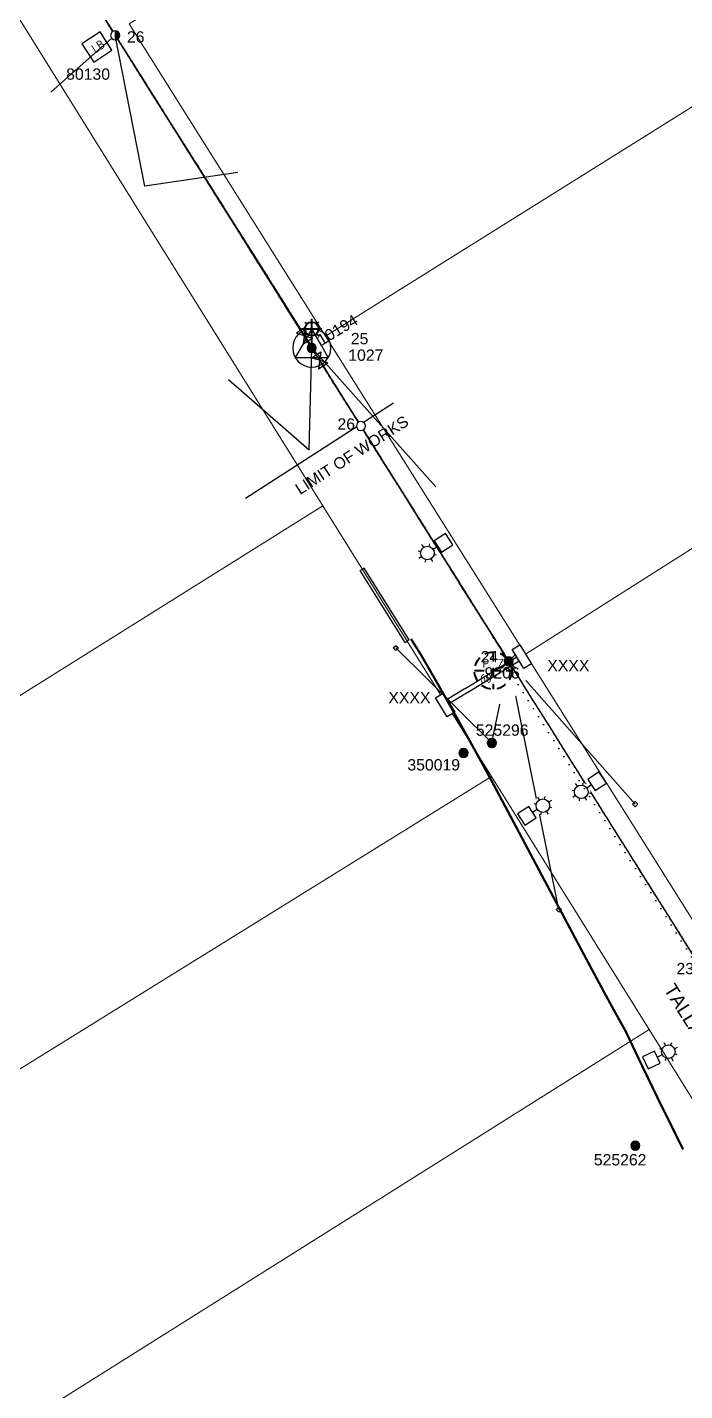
# Model space of a CAD drawing. Header units: metres. Extents: x 303957 to 307239, y 6268736 to 6272503.
# Drawn here: x 305232.4 to 305377.9, y 6270010.6 to 6270312.1 of the extents above; entities that cross this region are included whole.
import ezdxf
from ezdxf.enums import TextEntityAlignment as Align

# ---------------------------------------------------------------- set-up
doc = ezdxf.new("R2010")
doc.units = ezdxf.units.M
for name, pattern in [('Cable Exist OH', [1, 1, 0]), ('Cable Remove', [2, 0, -2]), ('Dash', [5, 3, -2]), ('IE Trench LV', [6.5, 5, -1.5])]:
    doc.linetypes.add(name, pattern=pattern)
doc.layers.get('0').update_dxf_attribs({"color": 6})
doc.layers.add('Cadastre Land Parcels_SP_EXT', color=9, linetype='Continuous', lineweight=5)
doc.layers.add('Cadastre Roads_SP_EXT', color=9, linetype='Continuous', lineweight=5)
for name, color, linetype in [('Duct_SP_NEW', 2, 'Continuous'), ('Equip_LV_EXT', 7, 'Continuous'), ('Equip_SL_EXT', 7, 'Continuous'), ('Equip_SP_HV_EXT', 7, 'Continuous'), ('Equip_SP_SL_EXT', 7, 'Continuous'), ('Equip_SP_SL_NEW', 2, 'Continuous'), ('Mains_HV_EXT', 7, 'Continuous'), ('Mains_HV_MOD', 3, 'Continuous'), ('Mains_LV_EXT', 7, 'Continuous'), ('Mains_SL_MOD', 3, 'Continuous'), ('Notes', 7, 'Continuous'), ('Services_SP_EXT', 7, 'Continuous'), ('Sub_SP_TR_HV_LV_EXT', 7, 'Continuous'), ('SupportsOH_SP_TR_HV_LV_SL_EXT', 7, 'Continuous'), ('SupportsOH_SP_TR_HV_LV_SL_NEW', 2, 'Continuous'), ('SupportsUG_SP_LV_EXT', 7, 'Continuous'), ('SupportsUG_SP_LV_NEW', 2, 'Continuous'), ('SupportsUG_SP_LV_SL_NEW', 2, 'Continuous'), ('Trench_SP_NEW', 2, 'Continuous')]:
    doc.layers.add(name, color=color, linetype=linetype)
doc.styles.add('iecARIAL', font='arial.ttf', dxfattribs={"height": 2})
doc.styles.add('IESYMBOL1', font='isocp.shx')
doc.styles.add('POLE_LABEL', font='arial.ttf')
doc.styles.add('SL_LABEL', font='arial.ttf')
doc.styles.add('SLCP_LABEL', font='arial.ttf', dxfattribs={"height": 3.5})
doc.styles.get("Standard").update_dxf_attribs({"font": 'arial.ttf'})

# ---------------------------------------------------------------- blocks, each defined once
blk = doc.blocks.new('CCP_EXT')
blk.add_wipeout([(0, 0.57), (0.57, 0), (0, -0.57), (-0.57, 0)])
blk.add_lwpolyline([(-0.57, 0), (0, 0.57), (0.57, 0), (0, -0.57), (-0.57, 0)])
at = {"flags": 1}
blk.add_attdef('Z', (0, 0), '', height=0.2, dxfattribs=at)
at = {"flags": 9}
for tag, p in [('CCP_TYPE', (0, 0)), ('CONSTRUCTED_VOLTAGE', (0, -0.2)), ('OPERATING_VOLTAGE', (0, -0.6)), ('ORIENTATION', (0, -0.8)), ('OWNED_BY', (0, -1)), ('STATE', (0, -1.8)), ('NO_PHASES', (0, -0.4)), ('USAGE', (0, -1.2)), ('LEGEND', (0, -1.4)), ('LIFE_SUPPORT', (0, -1.6)), ('NOTES', (0, -2))]:
    blk.add_attdef(tag, text='', height=0.2, dxfattribs=at).set_placement(p, align=Align.MIDDLE_LEFT)
blk = doc.blocks.new('POLE_EXT')
blk.add_hatch(color=256).paths.add_polyline_path([(-1, 0, 1), (1, 0, 1)])
blk.add_lwpolyline([(-1, 0, 1), (1, 0, 1)], format="xyb", close=True)
for tag, height, flags, p in [('pNumber', 2.5, 8, (-17.84, 2.07)), ('OWNED_BY', 0.2, 9, (1.35, -0.4)), ('SPECIAL_USE', 0.2, 9, (1.35, -0.8)), ('STATE', 0.2, 9, (1.35, -1)), ('cLV', 0.2, 9, (1.35, -1.4)), ('hDepth', 0.2, 9, (1.35, -1.6)), ('hDia', 0.2, 9, (1.35, -1.8)), ('cHV', 0.2, 9, (1.35, -2)), ('PARENT', 0.2, 9, (1.35, -0.6)), ('USAGE', 0.2, 9, (1.35, -1.2)), ('LBRACKET', 0.2, 9, (1.35, -2.2)), ('LExisting', 0.2, 9, (1.35, -2.4)), ('LANTNUMBER', 0.2, 9, (1.35, -2.6)), ('LOther', 0.2, 9, (1.35, -2.8)), ('LRemove', 0.2, 9, (1.35, -3)), ('cLinedev', 0.2, 9, (1.35, -3.4)), ('pExisting', 0.2, 9, (1.35, -3.8)), ('pFooting', 0.2, 9, (1.35, -4.4)), ('pNew', 0.2, 9, (1.35, -4.6)), ('pRelocate', 0.2, 9, (1.35, -5)), ('pRemove', 0.2, 9, (1.35, -5.2)), ('pReplace', 0.2, 9, (1.35, -5.4)), ('pStay', 0.2, 9, (1.35, -5.6)), ('pType', 0.2, 9, (1.35, -5.8)), ('cspan', 0.2, 9, (1.35, -6)), ('LEGEND', 0.2, 9, (1.35, -3.2)), ('LOCATION', 0.2, 9, (1.35, -3.6)), ('PFNUMBER', 0.2, 9, (1.35, -4)), ('NEWPFNUMBER', 0.2, 9, (1.35, -4.2)), ('STREETNAME', 0.2, 9, (1.35, -6.2)), ('SUBURB', 0.2, 9, (1.35, -6.4)), ('OPERATED_BY', 0.2, 9, (1.36, -7.01)), ('NOTES', 0.2, 9, (1.35, -6.6)), ('MAINTAINED_BY', 0.2, 9, (1.36, -6.81))]:
    blk.add_attdef(tag, text='', height=height, dxfattribs=dict(flags=flags)).set_placement(p, align=Align.MIDDLE_LEFT)
at = {"style": 'POLE_LABEL'}
for tag, height, flags, p in [('ASSET_NUM', 2.5, 8, (2, 2)), ('STRUCTURE_PLANT_NUMBER', 0.2, 9, (1.35, 0.03)), ('STREET_CODE', 0.2, 9, (1.35, -0.2))]:
    blk.add_attdef(tag, text='', height=height, dxfattribs=dict(at, flags=flags)).set_placement(p, align=Align.MIDDLE_LEFT)
at = {"flags": 1}
blk.add_attdef('Z', (1.35, -7.33), '', height=0.2, dxfattribs=at)
blk = doc.blocks.new('SLCP_ZELL_EXT')
blk.add_wipeout([(-0.24, 7.5), (-0.71, 7.47), (-1.17, 7.41), (-1.64, 7.32), (-2.09, 7.21), (-2.54, 7.06), (-2.98, 6.89), (-3.41, 6.69), (-3.82, 6.46), (-4.22, 6.21), (-4.6, 5.93), (-4.96, 5.63), (-5.31, 5.31), (-5.63, 4.96), (-5.93, 4.6), (-6.21, 4.22), (-6.46, 3.82), (-6.69, 3.41), (-6.89, 2.98), (-7.06, 2.54), (-7.21, 2.09), (-7.32, 1.64), (-7.41, 1.17), (-7.47, 0.71), (-7.5, 0.24), (-7.5, -0.24), (-7.47, -0.71), (-7.41, -1.17), (-7.32, -1.64), (-7.21, -2.09), (-7.06, -2.54), (-6.89, -2.98), (-6.69, -3.41), (-6.46, -3.82), (-6.21, -4.22), (-5.93, -4.6), (-5.63, -4.96), (-5.31, -5.31), (-4.96, -5.63), (-4.6, -5.93), (-4.22, -6.21), (-3.82, -6.46), (-3.41, -6.69), (-2.98, -6.89), (-2.54, -7.06), (-2.09, -7.21), (-1.64, -7.32), (-1.17, -7.41), (-0.71, -7.47), (-0.24, -7.5), (0.24, -7.5), (0.71, -7.47), (1.17, -7.41), (1.64, -7.32), (2.09, -7.21), (2.54, -7.06), (2.98, -6.89), (3.41, -6.69), (3.82, -6.46), (4.22, -6.21), (4.6, -5.93), (4.96, -5.63), (5.31, -5.31), (5.63, -4.96), (5.93, -4.6), (6.21, -4.22), (6.46, -3.82), (6.69, -3.41), (6.89, -2.98), (7.06, -2.54), (7.21, -2.09), (7.32, -1.64), (7.41, -1.17), (7.47, -0.71), (7.5, -0.24), (7.5, 0.24), (7.47, 0.71), (7.41, 1.17), (7.32, 1.64), (7.21, 2.09), (7.06, 2.54), (6.89, 2.98), (6.69, 3.41), (6.46, 3.82), (6.21, 4.22), (5.93, 4.6), (5.63, 4.96), (5.31, 5.31), (4.96, 5.63), (4.6, 5.93), (4.22, 6.21), (3.82, 6.46), (3.41, 6.69), (2.98, 6.89), (2.54, 7.06), (2.09, 7.21), (1.64, 7.32), (1.17, 7.41), (0.71, 7.47), (0.24, 7.5)])
at = {"linetype": 'Dash', "lineweight": 40, "ltscale": 0.7}
for p, q in [((0, 4.11), (0, -4.11)), ((-4.11, 0), (4.11, 0))]:
    blk.add_line(p, q, dxfattribs=at)
blk.add_circle((0, 0), 4.11, dxfattribs=at)
at = {"lineweight": 40, "style": 'IESYMBOL1'}
for s, p in [('P', (-1.6, 0)), ('Z', (1.7, 0)), ('60', (-1.61, -3.31))]:
    blk.add_text(s, height=2, dxfattribs=at).set_placement(p, align=Align.BOTTOM_CENTER)
at = {"style": 'SLCP_LABEL'}
for tag, height, flags, p in [('ASSET_NUM', 2.5, 8, (2, 2)), ('STREET_CODE', 0.2, 9, (0, -0.2))]:
    blk.add_attdef(tag, text='', height=height, dxfattribs=dict(at, flags=flags)).set_placement(p, align=Align.MIDDLE_LEFT)
at = {"flags": 1}
blk.add_attdef('Z', (0, 0), '', height=0.2, dxfattribs=at)
at = {"flags": 9}
for tag, p in [('CONSTRUCTED_VOLTAGE', (0, -0.4)), ('CONTROL_TYPE', (0, -0.6)), ('OPERATING_VOLTAGE', (0, -1)), ('ORIENTATION', (0, -1.2)), ('OWNED_BY', (0, -1.4)), ('STATE', (0, -2)), ('NO_PHASES', (0, -0.8)), ('USAGE', (0, -1.6)), ('LOCATION', (0, -1.8)), ('NOTES', (0, -2.2))]:
    blk.add_attdef(tag, text='', height=0.2, dxfattribs=at).set_placement(p, align=Align.MIDDLE_LEFT)
blk = doc.blocks.new('*U44')
for tag, height, flags, p in [('OPERATING_VOLTAGE', 0.2, 9, (0, -1.4)), ('ORIENTATION', 0.2, 9, (0, -1.6)), ('OWNED_BY', 0.2, 9, (0, -1.8)), ('STATE', 0.2, 9, (0, -2)), ('CEXIST', 0.2, 9, (0, -2.4)), ('CNEW', 0.2, 9, (0, -2.6)), ('CNUMBER', 0.2, 9, (0, -2.8)), ('CREMOVE', 0.2, 9, (0, -3)), ('USAGE', 0.2, 9, (0, -2.2)), ('LNUMBER', 2.5, 8, (1.2, -2.8)), ('CREPLACE', 0.2, 9, (0, -3.2)), ('LKINGHEIGHT', 0.2, 9, (0, -3.4)), ('LBRACKET', 0.2, 9, (0, -3.6)), ('LBRACKETVOCAB', 0.2, 9, (0, -3.8)), ('LCATEGORY', 0.2, 9, (0, -4)), ('LCHARGE1', 0.2, 9, (0, -4.2)), ('LCHARGE1PERCENT', 0.2, 9, (0, -4.4)), ('LCHARGE2', 0.2, 9, (0, -4.6)), ('LCHARGE2PERCENT', 0.2, 9, (0, -4.8)), ('LCHARGE3', 0.2, 9, (0, -5)), ('LCHARGE3PERCENT', 0.2, 9, (0, -5.2)), ('LEXIST', 0.2, 9, (0, -5.4)), ('LLAMP', 0.2, 9, (0, -5.6)), ('LLAMPVOCAB', 0.2, 9, (0, -5.8)), ('LMAST', 0.2, 9, (0, -6)), ('SUBURB', 0.2, 9, (0, -8.6)), ('STREETNAME', 0.2, 9, (0, -8.8)), ('LMASTVOCAB', 0.2, 9, (0, -6.2)), ('LNEW', 0.2, 9, (0, -6.4)), ('LANTNUMBER', 0.2, 9, (0, -6.6)), ('LOUTREACH', 0.2, 9, (0, -7)), ('LOUTREACHVOCAB', 0.2, 9, (0, -7.2)), ('LRATECODE', 0.2, 9, (0, -7.4)), ('LREMOVE', 0.2, 9, (0, -7.6)), ('LREPLACE', 0.2, 9, (0, -7.8)), ('LTYPE', 0.2, 9, (0, -8)), ('LTYPEVOCAB', 0.2, 9, (0, -8.2)), ('LEGEND', 0.2, 9, (0, -8.4)), ('LOCATION', 0.2, 9, (0, -9)), ('NOTES', 0.2, 9, (0, -9.2)), ('MAINTAINED_BY', 0.2, 9, (0, -9.86))]:
    blk.add_attdef(tag, text='', height=height, dxfattribs=dict(flags=flags)).set_placement(p, align=Align.MIDDLE_LEFT)
at = {"flags": 9}
blk.add_attdef('OPERATED_BY', (0, -9.61), '', height=0.2, dxfattribs=at)
blk.add_wipeout([(0, 4.97), (1.46, 4.18), (2.25, 2.72), (1.46, 1.26), (0, 0.36), (-1.46, 1.26), (-2.25, 2.72), (-1.46, 4.18)])
for p, q in [((-1.46, 4.18), (-1.06, 3.78)), ((0, 4.22), (0, 4.97)), ((1.46, 4.18), (1.06, 3.78)), ((-2.25, 2.72), (-1.5, 2.72)), ((-1.46, 1.26), (-1.06, 1.66)), ((0, 0), (0, 1.22)), ((0, 0), (0, 0)), ((1.46, 1.26), (1.06, 1.66)), ((1.5, 2.72), (2.25, 2.72))]:
    blk.add_line(p, q)
blk.add_circle((0, 2.72), 1.5)
at = {"style": 'SL_LABEL'}
for tag, height, flags, p in [('ASSET_NUM', 2.5, 8, (2, 2)), ('STREET_CODE', 0.2, 9, (0, -0.2))]:
    blk.add_attdef(tag, text='', height=height, dxfattribs=dict(at, flags=flags)).set_placement(p, align=Align.MIDDLE_LEFT)
at = {"flags": 1}
blk.add_attdef('Z', (0, 0), '', height=0.2, dxfattribs=at)
at = {"flags": 9}
for tag, p in [('CONSTRUCTED_VOLTAGE', (0, -0.4)), ('CONTROL_TYPE', (0, -0.6)), ('LANTERN_PURPOSE', (0, -0.8)), ('LANTERN_TYPE', (0, -1)), ('NO_PHASES', (0, -1.2))]:
    blk.add_attdef(tag, text='', height=0.2, dxfattribs=at).set_placement(p, align=Align.MIDDLE_LEFT)
blk = doc.blocks.new('COLUMN_NEW')
blk.add_wipeout([(-1.485, -1.485), (1.485, -1.485), (1.485, 1.485), (-1.485, 1.485)])
at = {"lineweight": -3}
blk.add_lwpolyline([(-1.485, -1.485), (1.485, -1.485), (1.485, 1.485), (-1.485, 1.485)], close=True, dxfattribs=at)
for tag, height, flags, p in [('ASSET_NUM', 2.5, 8, (2, 2)), ('STREET_CODE', 0.2, 9, (1.5, 0)), ('Z', 0.2, 1, (1.5, -2.8)), ('OWNED_BY', 0.2, 9, (1.5, -0.4)), ('OPERATED_BY', 0.2, 9, (1.5, -0.6)), ('STATE', 0.2, 9, (1.5, -1)), ('SUBURB', 0.2, 9, (1.5, -1.8)), ('STREETNAME', 0.2, 9, (1.5, -2)), ('COLUMN_TYPE', 0.2, 9, (1.5, -0.2)), ('USAGE', 0.2, 9, (1.5, -1.2)), ('MAINTAINED_BY', 0.2, 9, (1.5, -0.8)), ('LEGEND', 0.2, 9, (1.5, -1.4)), ('PARENT', 0.2, 9, (1.5, -1.6)), ('LOCATION', 0.2, 9, (1.5, -2.2)), ('NOTES', 0.2, 9, (1.5, -2.4)), ('LABEL_ALIGNMENT', 0.2, 9, (1.5, -2.6))]:
    blk.add_attdef(tag, text='', height=height, dxfattribs=dict(flags=flags)).set_placement(p, align=Align.MIDDLE_LEFT)
at = {"style": 'POLE_LABEL', "flags": 9}
blk.add_attdef('STRUCTURE_PLANT_NUMBER', text='', height=0.2, dxfattribs=at).set_placement((1.5, 0.242), align=Align.MIDDLE_LEFT)
blk = doc.blocks.new('SUB_POLE_EXT')
blk.add_wipeout([(0, 4.22), (0.42, 4.2), (0.83, 4.14), (1.21, 4.05), (1.62, 3.9), (1.99, 3.72), (2.35, 3.51), (2.68, 3.26), (2.99, 2.99), (3.28, 2.66), (3.52, 2.34), (3.76, 1.92), (3.9, 1.62), (4.04, 1.23), (4.18, 0.63), (4.22, 0), (4.18, -0.61), (4.06, -1.15), (3.9, -1.62), (3.58, -2.24), (3.22, -2.73), (2.97, -3.01), (2.68, -3.26), (2.36, -3.5), (2, -3.72), (1.64, -3.89), (1.25, -4.03), (0.82, -4.14), (0.42, -4.2), (0, -4.22), (-0.41, -4.2), (-0.8, -4.15), (-1.21, -4.05), (-1.62, -3.9), (-1.99, -3.73), (-2.35, -3.51), (-2.68, -3.26), (-2.96, -3.02), (-3.23, -2.72), (-3.51, -2.35), (-3.71, -2.01), (-3.91, -1.6), (-4.05, -1.21), (-4.16, -0.76), (-4.22, -0.14), (-4.21, 0.39), (-4.14, 0.83), (-4.03, 1.27), (-3.9, 1.63), (-3.71, 2.02), (-3.5, 2.37), (-3.28, 2.67), (-2.99, 2.99), (-2.68, 3.27), (-2.33, 3.52), (-1.98, 3.73), (-1.63, 3.9), (-1.2, 4.05), (-0.78, 4.15), (-0.4, 4.21)])
blk.add_line((2.16, 0.48), (2.16, 0.48, 0))
blk.add_lwpolyline([(-4.22, 0, 1), (4.22, 0, 1)], format="xyb", close=True)
blk.add_lwpolyline([(2.14, 0.52), (0, 4.22), (-3.66, -2.11), (3.66, -2.11)], close=True)
for tag, height, flags, p in [('ASSET_NUM', 2.5, 8, (2, 2)), ('STREET_CODE', 0.2, 9, (1.5, 0)), ('CONSTRUCTED_VOLTAGE', 0.2, 9, (1.5, -0.2)), ('OPERATING_VOLTAGE', 0.2, 9, (1.5, -0.6)), ('OPERATED_BY', 0.2, 9, (1.5, -0.8)), ('ORIENTATION', 0.2, 9, (1.5, -1.2)), ('OWNED_BY', 0.2, 9, (1.5, -1.4)), ('SECONDARY_VOLTAGE', 0.2, 9, (1.5, -1.6)), ('STATE', 0.2, 9, (1.5, -1.8)), ('SUBSTATION_TYPE', 0.2, 9, (1.5, -2)), ('STREETNAME', 0.2, 9, (1.5, -2.8)), ('SUBURB', 0.2, 9, (1.5, -3)), ('NO_PHASES', 0.2, 9, (1.5, -0.4)), ('MAINTAINED_BY', 0.2, 9, (1.5, -1)), ('USAGE', 0.2, 9, (1.5, -2.2)), ('LEGEND', 0.2, 9, (1.5, -2.4)), ('LOCATION', 0.2, 9, (1.5, -2.6)), ('Z', 0.2, 1, (1.5, -3.4)), ('NOTES', 0.2, 9, (1.5, -3.2))]:
    blk.add_attdef(tag, text='', height=height, dxfattribs=dict(flags=flags)).set_placement(p, align=Align.MIDDLE_LEFT)
blk = doc.blocks.new('LV_OH_LINKS_DISTFUSE_EXT')
for p, q in [((0, 0), (0.96, 0)), ((3.84, 0), (4.8, 0))]:
    blk.add_line(p, q)
blk.add_lwpolyline([(3.84, -1.2), (3.84, 1.2), (0.96, -1.2), (0.96, 1.2)], close=True)
at = {"flags": 9}
for tag, p in [('ACTUAL_STATUS', (0, 0)), ('CONSTRUCTED_VOLTAGE', (0, -0.2)), ('OPERATING_VOLTAGE', (0, -0.6)), ('ORIENTATION', (0, -0.8)), ('OWNED_BY', (0, -1)), ('STATE', (0, -1.2)), ('SWITCH_TYPE', (0, -1.4)), ('NO_PHASES', (0, -0.4)), ('USAGE', (0, -1.6)), ('NOTES', (0, -1.8))]:
    blk.add_attdef(tag, text='', height=0.2, dxfattribs=at).set_placement(p, align=Align.MIDDLE_LEFT)
at = {"flags": 1}
blk.add_attdef('Z', (0, 0), '', height=0.2, dxfattribs=at)
blk = doc.blocks.new('SL_LANTERN_EXT')
at = {"lineweight": 40}
for p, q in [((0, 1.97), (0, 6.47)), ((-2.25, 4.22), (2.25, 4.22)), ((-1.46, 5.68), (-1.06, 5.28)), ((-1.46, 2.76), (-1.06, 3.16)), ((1.46, 5.68), (1.06, 5.28)), ((1.46, 2.76), (1.06, 3.16)), ((0, 0), (0, 2.72))]:
    blk.add_line(p, q, dxfattribs=at)
blk.add_circle((0, 4.22), 1.5, dxfattribs=at)
at = {"style": 'iecARIAL', "flags": 8}
blk.add_attdef('ASSET_NUM', (1.5, 1.5), '', height=2.5, dxfattribs=at)
for tag, p, height, flags in [('OPERATING_VOLTAGE', (0.98, -1.65), 0.2, 9), ('ORIENTATION', (0.98, -1.85), 0.2, 9), ('OWNED_BY', (0.98, -2.05), 0.2, 9), ('STATE', (0.98, -2.25), 0.2, 9), ('CONSTRUCTED_VOLTAGE', (0.98, -0.65), 0.2, 9), ('CONTROL_TYPE', (0.98, -0.85), 0.2, 9), ('LANTERN_PURPOSE', (0.98, -1.05), 0.2, 9), ('LANTERN_TYPE', (0.98, -1.25), 0.2, 9), ('NO_PHASES', (0.98, -1.45), 0.2, 9), ('USAGE', (0.98, -2.45), 0.2, 9), ('CEXIST', (0.98, -2.65), 0.2, 9), ('CNEW', (0.98, -2.85), 0.2, 9), ('CNUMBER', (0.98, -3.05), 0.2, 9), ('LNUMBER', (2.18, -3.25), 2.5, 8), ('CREMOVE', (0.98, -3.25), 0.2, 9), ('CREPLACE', (0.98, -3.45), 0.2, 9), ('LKINGHEIGHT', (0.98, -3.65), 0.2, 9), ('LBRACKET', (0.98, -3.85), 0.2, 9), ('LBRACKETVOCAB', (0.98, -4.05), 0.2, 9), ('LCATEGORY', (0.98, -4.25), 0.2, 9), ('LCHARGE1', (0.98, -4.45), 0.2, 9), ('LCHARGE1PERCENT', (0.98, -4.65), 0.2, 9), ('LCHARGE2', (0.98, -4.85), 0.2, 9), ('LCHARGE2PERCENT', (0.98, -5.05), 0.2, 9), ('LCHARGE3', (0.98, -5.25), 0.2, 9), ('LCHARGE3PERCENT', (0.98, -5.45), 0.2, 9), ('LEXIST', (0.98, -5.65), 0.2, 9), ('LLAMP', (0.98, -5.85), 0.2, 9), ('LLAMPVOCAB', (0.98, -6.05), 0.2, 9), ('LMAST', (0.98, -6.25), 0.2, 9), ('LMASTVOCAB', (0.98, -6.45), 0.2, 9), ('LNEW', (0.98, -6.65), 0.2, 9), ('LANTNUMBER', (0.98, -6.85), 0.2, 9), ('LOUTREACH', (0.98, -7.25), 0.2, 9), ('LOUTREACHVOCAB', (0.98, -7.45), 0.2, 9), ('LRATECODE', (0.98, -7.65), 0.2, 9), ('LREMOVE', (0.98, -7.85), 0.2, 9), ('LREPLACE', (0.98, -8.05), 0.2, 9), ('LTYPE', (0.98, -8.25), 0.2, 9), ('LTYPEVOCAB', (0.98, -8.45), 0.2, 9), ('LEGEND', (0.98, -8.65), 0.2, 9), ('LOCATION', (0.98, -8.85), 0.2, 9), ('NOTES', (0.98, -9.05), 0.2, 9), ('STREETNAME', (0.98, -9.25), 0.2, 9), ('SUBURB', (0.98, -9.45), 0.2, 1)]:
    blk.add_attdef(tag, p, '', height=height, dxfattribs=dict(flags=flags))
blk = doc.blocks.new('HV_LOAD_BREAK_EXT')
blk.add_lwpolyline([(-2.4, -2.4), (2.4, -2.4), (2.4, 2.4), (-2.4, 2.4)], close=True)
at = {"insert": (-1.1, 0.99), "char_height": 2, "width": 2.9628, "attachment_point": 1}
blk.add_mtext('{\\Fisocp|c0;LB}', dxfattribs=at)
for tag, height, flags, p in [('ASSET_NUM', 2.5, 8, (2, 2)), ('STREET_CODE', 0.2, 9, (1.5, 0)), ('ACTUAL_STATUS', 0.2, 9, (1.5, -0.2)), ('CONSTRUCTED_VOLTAGE', 0.2, 9, (1.5, -0.4)), ('OPERATING_VOLTAGE', 0.2, 9, (1.5, -0.8)), ('ORIENTATION', 0.2, 9, (1.5, -1)), ('OWNED_BY', 0.2, 9, (1.5, -1.2)), ('OPERATED_BY', 0.2, 9, (1.5, -1.4)), ('STATE', 0.2, 9, (1.5, -1.8)), ('SWITCH_TYPE', 0.2, 9, (1.5, -2)), ('STREETNAME', 0.2, 9, (1.5, -2.8)), ('SUBURB', 0.2, 9, (1.5, -3)), ('NO_PHASES', 0.2, 9, (1.5, -0.6)), ('MAINTAINED_BY', 0.2, 9, (1.5, -1.6)), ('USAGE', 0.2, 9, (1.5, -2.2)), ('LEGEND', 0.2, 9, (1.5, -2.4)), ('LOCATION', 0.2, 9, (1.5, -2.6)), ('Z', 0.2, 1, (1.5, -3.6)), ('NOTES', 0.2, 9, (1.5, -3.2)), ('LABEL_ALIGNMENT', 0.2, 9, (1.5, -3.4))]:
    blk.add_attdef(tag, text='', height=height, dxfattribs=dict(flags=flags)).set_placement(p, align=Align.MIDDLE_LEFT)
blk = doc.blocks.new('POLE_REPLACE_NEW')
for tag, flags, p in [('LRemove', 9, (1.5, -2.8)), ('LEGEND', 9, (1.5, -3)), ('cLinedev', 9, (1.5, -3.2)), ('cspan', 9, (1.5, -5.6)), ('SUBURB', 9, (1.5, -5.8)), ('STREETNAME', 9, (1.5, -6)), ('pExisting', 9, (1.5, -3.4)), ('PFNUMBER', 9, (1.5, -3.6)), ('NEWPFNUMBER', 9, (1.5, -3.8)), ('pFooting', 9, (1.5, -4)), ('pNew', 9, (1.5, -4.2)), ('pNumber', 9, (1.5, -4.4)), ('pRelocate', 9, (1.5, -4.6)), ('pRemove', 9, (1.5, -4.8)), ('pReplace', 9, (1.5, -5)), ('pStay', 9, (1.5, -5.2)), ('pType', 9, (1.5, -5.4)), ('OPERATED_BY', 9, (1.5, -6.6)), ('Z', 1, (1.5, -7)), ('LOCATION', 9, (1.5, -6.2)), ('NOTES', 9, (1.5, -6.4)), ('MAINTAINED_BY', 9, (1.5, -6.8))]:
    blk.add_attdef(tag, text='', height=0.2, dxfattribs=dict(flags=flags)).set_placement(p, align=Align.MIDDLE_LEFT)
blk.add_wipeout([(0, 1), (-0.13, 0.99), (-0.25, 0.97), (-0.37, 0.93), (-0.48, 0.88), (-0.59, 0.81), (-0.68, 0.73), (-0.77, 0.64), (-0.84, 0.54), (-0.9, 0.43), (-0.95, 0.31), (-0.98, 0.19), (-1, 0.06), (-1, -0.06), (-0.98, -0.19), (-0.95, -0.31), (-0.9, -0.43), (-0.84, -0.54), (-0.77, -0.64), (-0.68, -0.73), (-0.59, -0.81), (-0.48, -0.88), (-0.37, -0.93), (-0.25, -0.97), (-0.13, -0.99), (0, -1), (0.13, -0.99), (0.25, -0.97), (0.37, -0.93), (0.48, -0.88), (0.59, -0.81), (0.68, -0.73), (0.77, -0.64), (0.84, -0.54), (0.9, -0.43), (0.95, -0.31), (0.98, -0.19), (1, -0.06), (1, 0.06), (0.98, 0.19), (0.95, 0.31), (0.9, 0.43), (0.84, 0.54), (0.77, 0.64), (0.68, 0.73), (0.59, 0.81), (0.48, 0.88), (0.37, 0.93), (0.25, 0.97), (0.13, 0.99)])
h = blk.add_hatch(color=256)
edge = h.paths.add_edge_path()
edge.add_arc((0, 0), 1, 270, 450)
edge.add_line((0, 1), (0, -1))
blk.add_lwpolyline([(0, 1), (0, -1)])
at = {"lineweight": -3}
blk.add_arc((0, 0), 1, 90, 270, dxfattribs=at)
blk.add_arc((0, 0), 1, 270, 90)
for tag, height, flags, p in [('ASSET_NUM', 2.5, 8, (2, 2)), ('STREET_CODE', 0.2, 9, (1.5, 0)), ('OWNED_BY', 0.2, 9, (1.5, -0.2)), ('SPECIAL_USE', 0.2, 9, (1.5, -0.6)), ('STATE', 0.2, 9, (1.5, -0.8)), ('cLV', 0.2, 9, (1.5, -1.2)), ('cHV', 0.2, 9, (1.5, -1.8)), ('PARENT', 0.2, 9, (1.5, -0.4)), ('USAGE', 0.2, 9, (1.5, -1)), ('hDepth', 0.2, 9, (1.5, -1.4)), ('hDia', 0.2, 9, (1.5, -1.6)), ('LBRACKET', 0.2, 9, (1.5, -2)), ('LExisting', 0.2, 9, (1.5, -2.2)), ('LANTNUMBER', 0.2, 9, (1.5, -2.4)), ('LOther', 0.2, 9, (1.5, -2.6))]:
    blk.add_attdef(tag, text='', height=height, dxfattribs=dict(flags=flags)).set_placement(p, align=Align.MIDDLE_LEFT)
at = {"style": 'POLE_LABEL', "flags": 9}
blk.add_attdef('STRUCTURE_PLANT_NUMBER', text='', height=0.2, dxfattribs=at).set_placement((1.5, 0.24), align=Align.MIDDLE_LEFT)
blk = doc.blocks.new('POLE_NEW')
for tag, height, flags, p in [('pNumber', 2.5, 8, (-17.84, 2.07)), ('LOther', 0.2, 9, (1.15, -2.8)), ('LRemove', 0.2, 9, (1.15, -3)), ('cLinedev', 0.2, 9, (1.15, -3.4)), ('pExisting', 0.2, 9, (1.15, -3.6)), ('pFooting', 0.2, 9, (1.15, -4.2)), ('pNew', 0.2, 9, (1.15, -4.4)), ('pRelocate', 0.2, 9, (1.15, -4.8)), ('pRemove', 0.2, 9, (1.15, -5)), ('pReplace', 0.2, 9, (1.15, -5.2)), ('pStay', 0.2, 9, (1.15, -5.4)), ('pType', 0.2, 9, (1.15, -5.6)), ('cspan', 0.2, 9, (1.15, -5.8)), ('SUBURB', 0.2, 9, (1.15, -6)), ('LEGEND', 0.2, 9, (1.15, -3.2)), ('PFNUMBER', 0.2, 9, (1.15, -3.8)), ('NEWPFNUMBER', 0.2, 9, (1.15, -4)), ('STREETNAME', 0.2, 9, (1.15, -6.2)), ('OPERATED_BY', 0.2, 9, (1.15, -6.89)), ('LOCATION', 0.2, 9, (1.15, -6.4)), ('NOTES', 0.2, 9, (1.15, -6.6)), ('MAINTAINED_BY', 0.2, 9, (1.15, -7.22))]:
    blk.add_attdef(tag, text='', height=height, dxfattribs=dict(flags=flags)).set_placement(p, align=Align.MIDDLE_LEFT)
at = {"flags": 1}
blk.add_attdef('Z', (1.15, -7.59), '', height=0.2, dxfattribs=at)
blk.add_wipeout([(0.07, 1), (-0.06, 1), (-0.18, 0.98), (-0.3, 0.95), (-0.42, 0.91), (-0.53, 0.85), (-0.63, 0.77), (-0.73, 0.69), (-0.81, 0.59), (-0.87, 0.49), (-0.93, 0.37), (-0.97, 0.25), (-0.99, 0.13), (-1, 0.01), (-0.99, -0.12), (-0.97, -0.24), (-0.93, -0.36), (-0.88, -0.48), (-0.81, -0.58), (-0.73, -0.68), (-0.64, -0.77), (-0.54, -0.84), (-0.43, -0.9), (-0.31, -0.95), (-0.19, -0.98), (-0.07, -1), (0.06, -1), (0.18, -0.98), (0.3, -0.95), (0.42, -0.91), (0.53, -0.85), (0.63, -0.77), (0.73, -0.69), (0.81, -0.59), (0.87, -0.49), (0.93, -0.37), (0.97, -0.25), (0.99, -0.13), (1, -0.01), (0.99, 0.12), (0.97, 0.24), (0.93, 0.36), (0.88, 0.48), (0.81, 0.58), (0.73, 0.68), (0.64, 0.77), (0.54, 0.84), (0.43, 0.9), (0.31, 0.95), (0.19, 0.98)])
at = {"lineweight": -3}
blk.add_lwpolyline([(-1, 0, 1), (1, 0, 1)], format="xyb", close=True, dxfattribs=at)
at = {"style": 'POLE_LABEL'}
for tag, height, flags, p in [('ASSET_NUM', 2.5, 8, (2, 2)), ('STRUCTURE_PLANT_NUMBER', 0.2, 9, (1.15, 0.09)), ('STREET_CODE', 0.2, 9, (1.15, -0.2))]:
    blk.add_attdef(tag, text='', height=height, dxfattribs=dict(at, flags=flags)).set_placement(p, align=Align.MIDDLE_LEFT)
at = {"flags": 9}
for tag, p in [('OWNED_BY', (1.15, -0.4)), ('SPECIAL_USE', (1.15, -0.8)), ('STATE', (1.15, -1)), ('cLV', (1.15, -1.4)), ('hDepth', (1.15, -1.6)), ('hDia', (1.15, -1.8)), ('cHV', (1.15, -2)), ('PARENT', (1.15, -0.6)), ('USAGE', (1.15, -1.2)), ('LBRACKET', (1.15, -2.2)), ('LExisting', (1.15, -2.4)), ('LANTNUMBER', (1.15, -2.6))]:
    blk.add_attdef(tag, text='', height=0.2, dxfattribs=at).set_placement(p, align=Align.MIDDLE_LEFT)
blk = doc.blocks.new('PILLAR_NEW')
blk.add_wipeout([(-2.47, 0.99), (2.47, 0.99), (2.47, -0.99), (-2.47, -0.99)])
at = {"lineweight": -3}
blk.add_lwpolyline([(-2.47, 0.99), (2.47, 0.99), (2.47, -0.99), (-2.47, -0.99)], close=True, dxfattribs=at)
for tag, height, flags, p in [('ASSET_NUM', 2.5, 8, (2, 4)), ('STREET_CODE', 0.2, 9, (1.5, 2)), ('OWNED_BY', 0.2, 9, (1.5, 1.8)), ('OPERATED_BY', 0.2, 9, (1.5, 1.6)), ('STATE', 0.2, 9, (1.5, 1.2)), ('SUPPORT_TYPE', 0.2, 9, (1.5, 1)), ('SUBURB', 0.2, 9, (1.5, 0.2)), ('STREETNAME', 0.2, 9, (1.5, 0)), ('MAINTAINED_BY', 0.2, 9, (1.5, 1.4)), ('USAGE', 0.2, 9, (1.5, 0.8)), ('LEGEND', 0.2, 9, (1.5, 0.6)), ('PARENT', 0.2, 9, (1.5, 0.4)), ('Z', 0.2, 1, (1.5, -0.6)), ('LOCATION', 0.2, 9, (1.5, -0.2)), ('NOTES', 0.2, 9, (1.5, -0.4))]:
    blk.add_attdef(tag, text='', height=height, dxfattribs=dict(flags=flags)).set_placement(p, align=Align.MIDDLE_LEFT)
blk = doc.blocks.new('POLE_DEL')
h = blk.add_hatch(color=256)
edge = h.paths.add_edge_path()
edge.add_arc((0, 0), 1, 180, 360)
edge.add_arc((0, 0), 1, 0, 180)
for p, q in [((-1.58, 1.58), (1.58, -1.58)), ((-1.58, -1.58), (1.58, 1.58))]:
    blk.add_line(p, q)
blk.add_lwpolyline([(-1, 0, 1), (1, 0, 1)], format="xyb", close=True)
for tag, height, flags, p in [('pNumber', 2.5, 8, (0, 2.07)), ('OWNED_BY', 0.2, 9, (0, -0.4)), ('SPECIAL_USE', 0.2, 9, (0, -0.6)), ('STATE', 0.2, 9, (0, -0.8)), ('cLV', 0.2, 9, (0, -1.2)), ('cHV', 0.2, 9, (0, -1.8)), ('USAGE', 0.2, 9, (0, -1)), ('hDepth', 0.2, 9, (0, -1.4)), ('hDia', 0.2, 9, (0, -1.6)), ('LBRACKET', 0.2, 9, (0, -2)), ('LExisting', 0.2, 9, (0, -2.2)), ('LANTNUMBER', 0.2, 9, (0, -2.4)), ('LOther', 0.2, 9, (0, -2.6)), ('LRemove', 0.2, 9, (0, -2.8)), ('LEGEND', 0.2, 9, (0, -3)), ('cLinedev', 0.2, 9, (0, -3.2)), ('cspan', 0.2, 9, (0, -5.6)), ('SUBURB', 0.2, 9, (0, -5.8)), ('STREETNAME', 0.2, 9, (0, -6)), ('pExisting', 0.2, 9, (0, -3.4)), ('PFNUMBER', 0.2, 9, (0, -3.6)), ('NEWPFNUMBER', 0.2, 9, (0, -3.8)), ('pFooting', 0.2, 9, (0, -4)), ('pNew', 0.2, 9, (0, -4.2)), ('pRelocate', 0.2, 9, (0, -4.6)), ('pRemove', 0.2, 9, (0, -4.8)), ('pReplace', 0.2, 9, (0, -5)), ('pStay', 0.2, 9, (0, -5.2)), ('pType', 0.2, 9, (0, -5.4)), ('LOCATION', 0.2, 9, (0, -6.2)), ('NOTES', 0.2, 9, (0, -6.4))]:
    blk.add_attdef(tag, text='', height=height, dxfattribs=dict(flags=flags)).set_placement(p, align=Align.MIDDLE_LEFT)
at = {"flags": 1}
blk.add_attdef('Z', (0, 0), '', height=0.2, dxfattribs=at)
at = {"style": 'POLE_LABEL', "flags": 9}
blk.add_attdef('STREET_CODE', text='', height=0.2, dxfattribs=at).set_placement((0, -0.2), align=Align.MIDDLE_LEFT)

msp = doc.modelspace()

# ---------------------------------------------------------------- linework, layer by layer
at = {"layer": 'Cadastre Land Parcels_SP_EXT', "linetype": 'Continuous'}
for points in [[(305524.7, 6270348.04), (305507.79, 6270374.81), (305298.36, 6270243.8), (305342.63, 6270173.44), (305551.43, 6270305.83), (305524.7, 6270348.04)], [(305563.49, 6270286.78), (305551.43, 6270305.83), (305342.63, 6270173.44), (305385.96, 6270104.54), (305595.68, 6270235.89), (305563.49, 6270286.78)], [(305335.09, 6270146.39), (305297.74, 6270206.29), (305051.3, 6270052.05), (305087.17, 6269992.83), (305335.09, 6270146.39)], [(305369.98, 6270090.46), (305335.09, 6270146.39), (305087.17, 6269992.83), (305112.39, 6269951.28), (305122.3, 6269934.89), (305369.98, 6270090.46)], [(305158.26, 6269875.65), (305425.11, 6270002), (305369.98, 6270090.46), (305122.3, 6269934.89), (305154.1, 6269882.46), (305158.26, 6269875.65)]]:
    msp.add_lwpolyline(points, close=True, dxfattribs=at)
at = {"layer": 'Duct_SP_NEW'}
for p, q in [((305306.06, 6270191.96), (305306.51, 6270192.24)), ((305306.95, 6270192.51), (305306.51, 6270192.24)), ((305316.86, 6270176.62), (305316.42, 6270176.34)), ((305325.29, 6270163.42), (305325.56, 6270162.98)), ((305325.83, 6270162.53), (305325.56, 6270162.98))]:
    msp.add_line(p, q, dxfattribs=at)
at = {"layer": 'Mains_HV_EXT', "linetype": 'Cable Exist OH'}
msp.add_lwpolyline([(305251.98, 6270310.08), (305162.65, 6270452.19), (305110.27, 6270537.91), (305065.7, 6270611.91)], dxfattribs=at)
at = {"layer": 'Mains_HV_MOD', "linetype": 'Continuous'}
msp.add_lwpolyline([(305339.94, 6270170.2, 1.011538), (305337.82, 6270173.58)], format="xyb", dxfattribs=at)
at = {"layer": 'Mains_LV_EXT', "linetype": 'Cable Exist OH'}
msp.add_lwpolyline([(305207.91, 6270380.34), (305251.81, 6270310.35)], dxfattribs=at)
at = {"layer": 'Notes'}
msp.add_line((305280.67, 6270207.98), (305313.4, 6270229.03), dxfattribs=at)
at = {"layer": 'Services_SP_EXT'}
for points in [[(305237.58, 6270297.74), (305251.81, 6270310.35)], [(305278.98, 6270280.02), (305258.39, 6270276.97), (305251.81, 6270310.35)]]:
    msp.add_lwpolyline(points, dxfattribs=at)

# ---------------------------------------------------------------- block references
at = {"layer": 'Equip_SP_HV_EXT'}
ref = msp.add_blockref('HV_LOAD_BREAK_EXT', (305247.78, 6270307.74), dxfattribs=dict(at, rotation=32.95610733079902))
ref.add_attrib('ASSET_NUM', '80130', dxfattribs={"layer": '0', "height": 2.5}).set_placement((305240.96, 6270301.75), align=Align.MIDDLE_LEFT)
at = {"layer": 'SupportsOH_SP_TR_HV_LV_SL_EXT'}
ref = msp.add_blockref('POLE_EXT', (305335.17, 6270153.84), dxfattribs=at)
ref.add_attrib('ASSET_NUM', '525296', dxfattribs={"layer": '0', "height": 2.5, "rotation": 0.0389, "style": 'POLE_LABEL'}).set_placement((305337.46, 6270157.93), align=Align.TOP_CENTER)
ref = msp.add_blockref('POLE_EXT', (305328.9, 6270151.62), dxfattribs=at)
ref.add_attrib('ASSET_NUM', '350019', dxfattribs={"layer": '0', "height": 2.5, "style": 'POLE_LABEL'}).set_placement((305328.13, 6270149.01), align=Align.MIDDLE_RIGHT)
ref = msp.add_blockref('POLE_EXT', (305366.91, 6270064.79), dxfattribs=at)
ref.add_attrib('ASSET_NUM', '525262', dxfattribs={"layer": '0', "height": 2.5, "style": 'POLE_LABEL'}).set_placement((305369.39, 6270062.92), align=Align.TOP_RIGHT)
at = {"layer": 'SupportsUG_SP_LV_EXT'}
ref = msp.add_blockref('POLE_DEL', (305382.22, 6270102.94), dxfattribs=at)
ref.add_attrib('pNumber', '23', dxfattribs={"height": 2.5}).set_placement((305376.02, 6270103.94), align=Align.MIDDLE_LEFT)

# ---------------------------------------------------------------- texts
at = {"layer": 'Cadastre Roads_SP_EXT'}
msp.add_text('TALLAWONG', height=3, rotation=302.0545, dxfattribs=at).set_placement((305373.11, 6270099.37))
at = {"layer": 'Notes', "ltscale": 100, "insert": (305291.36, 6270210.74), "char_height": 2.5, "attachment_point": 1, "rotation": 32.7494}
msp.add_mtext_dynamic_manual_height_columns('LIMIT OF WORKS', width=28.7528, gutter_width=4, heights=[0], dxfattribs=at)

# ---------------------------------------------------------------- next in the draw order: block references
at = {"layer": 'Services_SP_EXT'}
for p in [(305313.92, 6270174.84), (305366.89, 6270140.29), (305350.01, 6270116.99)]:
    msp.add_blockref('CCP_EXT', p, dxfattribs=at)

# ---------------------------------------------------------------- next in the draw order: linework, layer by layer
at = {"layer": 'Duct_SP_NEW'}
for q in [(305306.06, 6270191.96), (305316.42, 6270176.34)]:
    msp.add_line((305315.98, 6270176.07), q, dxfattribs=at)
at = {"layer": 'Services_SP_EXT'}
for points in [[(305313.92, 6270174.84), (305335.17, 6270153.84), (305338.9, 6270171.9)], [(305350.01, 6270116.99), (305338.9, 6270171.9)], [(305366.89, 6270140.29), (305338.9, 6270171.9)]]:
    msp.add_lwpolyline(points, dxfattribs=at)

# ---------------------------------------------------------------- next in the draw order: block references
at = {"layer": 'Equip_SL_EXT'}
ref = msp.add_blockref('SLCP_ZELL_EXT', (305335.45, 6270169.83), dxfattribs=at)
ref.add_attrib('ASSET_NUM', '9206', dxfattribs={"layer": '0', "height": 2.5, "style": 'SLCP_LABEL'}).set_placement((305337.45, 6270170.58), align=Align.TOP_CENTER)

# ---------------------------------------------------------------- next in the draw order: linework, layer by layer
at = {"layer": 'Mains_HV_EXT', "linetype": 'Cable Exist OH'}
msp.add_lwpolyline([(305338.88, 6270171.9), (305295.32, 6270241.18)], dxfattribs=at)
at = {"layer": 'Mains_HV_MOD', "linetype": 'Cable Exist OH'}
msp.add_lwpolyline([(305497.04, 6269925.13), (305463.04, 6269974.41), (305420.97, 6270041.35), (305338.88, 6270171.9)], dxfattribs=at)
at = {"layer": 'Mains_LV_EXT', "linetype": 'Cable Exist OH'}
for points in [[(305338.9, 6270171.9), (305295.32, 6270241.18)], [(305382.22, 6270102.94), (305338.9, 6270171.9)]]:
    msp.add_lwpolyline(points, dxfattribs=at)
at = {"layer": 'Mains_SL_MOD', "linetype": 'Cable Exist OH'}
msp.add_lwpolyline([(305295.32, 6270241.18), (305338.9, 6270171.9)], dxfattribs=at)

# ---------------------------------------------------------------- next in the draw order: block references
at = {"layer": 'Equip_SP_SL_NEW', "rotation": 123.9465051700211}
msp.add_blockref('*U44', (305357.21, 6270144.55), dxfattribs=at)
at = {"layer": 'Sub_SP_TR_HV_LV_EXT'}
ref = msp.add_blockref('SUB_POLE_EXT', (305295.32, 6270241.18), dxfattribs=at)
ref.add_attrib('ASSET_NUM', '1027', dxfattribs={"layer": '0', "height": 2.5}).set_placement((305303.4, 6270237.6), align=Align.BOTTOM_LEFT)
at = {"layer": 'SupportsUG_SP_LV_SL_NEW'}
for p, rotation in [((305324.46, 6270198.11), 122.4632399604092), ((305342.91, 6270137.71), 302.4904220834228), ((305370.46, 6270083.73), 296.0584179813993)]:
    msp.add_blockref('COLUMN_NEW', p, dxfattribs=dict(at, rotation=rotation))

# ---------------------------------------------------------------- next in the draw order: linework, layer by layer
at = {"layer": 'Cadastre Land Parcels_SP_EXT', "linetype": 'Continuous'}
msp.add_lwpolyline([(305298.36, 6270243.8), (305507.79, 6270374.81), (305486.53, 6270408.32), (305463.61, 6270444.58), (305254.9, 6270312.89), (305298.36, 6270243.8)], close=True, dxfattribs=at)
at = {"layer": 'Mains_HV_EXT', "linetype": 'Cable Exist OH'}
msp.add_lwpolyline([(305295.29, 6270241.36), (305251.98, 6270310.08)], dxfattribs=at)
at = {"layer": 'Mains_LV_EXT', "linetype": 'Cable Exist OH'}
msp.add_lwpolyline([(305251.81, 6270310.35), (305295.43, 6270241.21)], dxfattribs=at)
at = {"layer": 'Mains_SL_MOD', "linetype": 'Cable Exist OH'}
msp.add_lwpolyline([(305208.18, 6270379.73), (305251.81, 6270310.35), (305295.21, 6270241.19)], dxfattribs=at)
at = {"layer": 'Services_SP_EXT'}
for points in [[(305276.92, 6270234.21), (305294.73, 6270218.69), (305295.32, 6270241.18)], [(305322.75, 6270210.46), (305295.32, 6270241.18)]]:
    msp.add_lwpolyline(points, dxfattribs=at)

# ---------------------------------------------------------------- next in the draw order: block references
at = {"layer": 'Equip_LV_EXT'}
for p, rotation in [((305295.02, 6270241.87), 122.680931075181), ((305295.76, 6270240.48), 302.9752774107514)]:
    msp.add_blockref('LV_OH_LINKS_DISTFUSE_EXT', p, dxfattribs=dict(at, rotation=rotation))
at = {"layer": 'Equip_SP_SL_EXT'}
ref = msp.add_blockref('SL_LANTERN_EXT', (305295.32, 6270241.18), dxfattribs=at)
ref.add_attrib('ASSET_NUM', '10194', dxfattribs={"layer": '0', "height": 2.5, "rotation": 30.9303, "style": 'iecARIAL'}).set_placement((305296.82, 6270242.68), align=Align.MIDDLE_LEFT)
at = {"layer": 'Equip_SP_SL_NEW'}
for p, rotation in [((305323.21, 6270197.31), 122.4632399604092), ((305344.16, 6270138.51), 302.4904220834228), ((305371.79, 6270084.38), 296.0584179813993)]:
    msp.add_blockref('*U44', p, dxfattribs=dict(at, rotation=rotation))
at = {"layer": 'SupportsOH_SP_TR_HV_LV_SL_EXT'}
ref = msp.add_blockref('POLE_EXT', (305295.32, 6270241.18), dxfattribs=at)
ref.add_attrib('PNUMBER', '25', (305303.96, 6270242), dxfattribs={"height": 2.5})
at = {"layer": 'SupportsUG_SP_LV_SL_NEW', "rotation": 123.9465051700211}
msp.add_blockref('COLUMN_NEW', (305358.45, 6270145.38), dxfattribs=at)

# ---------------------------------------------------------------- next in the draw order: linework, layer by layer
at = {"layer": 'Cadastre Roads_SP_EXT', "linetype": 'Continuous'}
msp.add_lwpolyline([(305218.53, 6270333.3), (305260.97, 6270265.28), (305297.74, 6270206.29), (305335.09, 6270146.39), (305369.98, 6270090.46), (305425.11, 6270002), (305477.47, 6269918.07), (305553.96, 6269676.59), (305564.68, 6269680.15), (305572.5, 6269682.74), (305498.47, 6269925.58), (305462.05, 6269983.48), (305423.75, 6270044.37), (305385.96, 6270104.54), (305342.63, 6270173.44), (305298.36, 6270243.8), (305254.9, 6270312.89)], dxfattribs=at)
at = {"layer": 'Duct_SP_NEW'}
msp.add_line((305316.86, 6270176.62), (305306.95, 6270192.51), dxfattribs=at)
at = {"layer": 'Mains_HV_EXT', "linetype": 'Cable Exist OH'}
msp.add_lwpolyline([(305338.88, 6270171.9), (305295.32, 6270241.18)], dxfattribs=at)
at = {"layer": 'Mains_LV_EXT', "linetype": 'Cable Exist OH'}
msp.add_lwpolyline([(305338.9, 6270171.9), (305295.32, 6270241.18)], dxfattribs=at)
at = {"layer": 'Mains_SL_MOD', "linetype": 'Cable Exist OH'}
msp.add_lwpolyline([(305295.32, 6270241.18), (305338.9, 6270171.9)], dxfattribs=at)
at = {"layer": 'Notes', "color": 3, "linetype": 'Cable Remove', "flags": 128}
msp.add_lwpolyline([(305497.04, 6269925.13), (305463.04, 6269974.41), (305420.96, 6270041.34), (305338.03, 6270171.37)], dxfattribs=at)

# ---------------------------------------------------------------- next in the draw order: block references
at = {"layer": 'SupportsOH_SP_TR_HV_LV_SL_NEW'}
ref = msp.add_blockref('POLE_REPLACE_NEW', (305251.81, 6270310.32), dxfattribs=at)
ref.add_attrib('pNumber', '26', dxfattribs={"height": 2.5}).set_placement((305254.41, 6270309.96), align=Align.MIDDLE_LEFT)
ref = msp.add_blockref('POLE_NEW', (305306.18, 6270223.91), dxfattribs=at)
ref.add_attrib('pNumber', '26', dxfattribs={"height": 2.5}).set_placement((305301, 6270224.37), align=Align.MIDDLE_LEFT)
at = {"layer": 'SupportsUG_SP_LV_NEW'}
ref = msp.add_blockref('PILLAR_NEW', (305341.8, 6270172.91), dxfattribs=dict(at, rotation=301.598244363352))
ref.add_attrib('ASSET_NUM', 'XXXX', dxfattribs={"layer": '0', "height": 2.5}).set_placement((305347.44, 6270170.95), align=Align.MIDDLE_LEFT)

# ---------------------------------------------------------------- next in the draw order: linework, layer by layer
at = {"layer": 'Duct_SP_NEW'}
for p, q in [((305340.68, 6270172.83), (305325.29, 6270163.42)), ((305341.23, 6270171.94), (305325.83, 6270162.53)), ((305340.68, 6270172.83), (305340.95, 6270172.39)), ((305341.23, 6270171.94), (305340.95, 6270172.39))]:
    msp.add_line(p, q, dxfattribs=at)

# ---------------------------------------------------------------- next in the draw order: block references
at = {"layer": 'SupportsUG_SP_LV_EXT'}
ref = msp.add_blockref('POLE_DEL', (305338.88, 6270171.9), dxfattribs=at)
ref.add_attrib('pNumber', '24', dxfattribs={"height": 2.5}).set_placement((305332.68, 6270172.9), align=Align.MIDDLE_LEFT)

# ---------------------------------------------------------------- next in the draw order: block references
at = {"layer": 'SupportsUG_SP_LV_NEW'}
ref = msp.add_blockref('PILLAR_NEW', (305324.84, 6270162.25), dxfattribs=dict(at, rotation=301.598244363352))
ref.add_attrib('ASSET_NUM', 'XXXX', dxfattribs={"layer": '0', "height": 2.5}).set_placement((305312.27, 6270163.87), align=Align.MIDDLE_LEFT)

# ---------------------------------------------------------------- next in the draw order: linework, layer by layer
at = {"layer": 'Trench_SP_NEW', "linetype": 'IE Trench LV', "const_width": 0.5, "flags": 128}
msp.add_lwpolyline([(305317.27, 6270176.87), (305319.61, 6270173.12), (305322.91, 6270167.39), (305324.88, 6270163.94), (305328.54, 6270157.44), (305332.41, 6270150.44), (305335.41, 6270144.91), (305337.17, 6270141.61), (305339.77, 6270136.72), (305342.61, 6270131.38), (305348.53, 6270120.24), (305356.84, 6270104.63), (305359.95, 6270098.84), (305361.87, 6270095.32), (305364.8, 6270090.05), (305368.27, 6270082.75), (305372.21, 6270074.61), (305377.5, 6270063.96)], dxfattribs=at)

doc.saveas('drawing.dxf')
